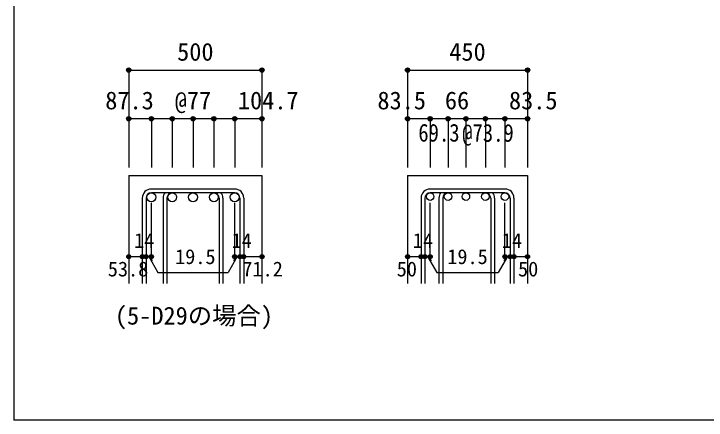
# Model space of a CAD drawing. Units: millimetres at full size, sheet at 1:30; details may follow other scales. Extents: x -5973 to 5954, y -4195 to 4201.
# Drawn here: x -5973 to -3414, y -4195 to -2692 of the extents above; entities that cross this region are included whole.
import ezdxf
from ezdxf.enums import TextEntityAlignment as Align

# ---------------------------------------------------------------- set-up
doc = ezdxf.new("R2010")
doc.units = ezdxf.units.MM
doc.header["$LTSCALE"] = 30
doc.header["$PDMODE"] = 32
doc.header["$PDSIZE"] = 15
for name, color, linetype in [('0-1_躯体線', 2, 'Continuous'), ('0-5_基礎梁筋', 7, 'Continuous'), ('0-6_スタラップ筋', 7, 'Continuous'), ('0-7_文字', 4, 'Continuous'), ('0-D_寸法', 4, 'Continuous'), ('F-0_枠', 6, 'Continuous')]:
    doc.layers.add(name, color=color, linetype=linetype)
doc.styles.add('ＭＳ ゴシック', font='')
doc.styles.get('ＭＳ ゴシック').set_extended_font_data('MS Gothic')

msp = doc.modelspace()

# ---------------------------------------------------------------- linework, layer by layer
at = {"layer": '0-1_躯体線'}
for p, q in [((-5548.03, -3289.89), (-5548.03, -3689.89)), ((-5548.03, -3289.89), (-5055.63, -3289.89)), ((-5055.63, -3289.89), (-5055.63, -3689.89)), ((-4517.5, -3289.89), (-4517.5, -3689.89)), ((-4517.5, -3289.89), (-4074.1, -3289.89)), ((-4074.1, -3289.89), (-4074.1, -3689.89))]:
    msp.add_line(p, q, dxfattribs=at)
at = {"layer": '0-5_基礎梁筋', "color": 3}
for centre, radius in [((-5464.53, -3370.39), 16.5), ((-5387.53, -3370.39), 16.5), ((-5310.53, -3370.39), 16.5), ((-5233.53, -3370.39), 16.5), ((-5156.53, -3370.39), 16.5), ((-4434, -3367.89), 14), ((-4368, -3367.89), 14), ((-4302, -3367.89), 14), ((-4229.8, -3367.89), 14), ((-4157.6, -3367.89), 14)]:
    msp.add_circle(centre, radius, dxfattribs=at)
at = {"layer": '0-6_スタラップ筋'}
for p, q in [((-5156.53, -3339.89), (-5464.53, -3339.89)), ((-4157.6, -3339.89), (-4434, -3339.89)), ((-5498.03, -3373.39), (-5498.03, -3689.89)), ((-5484.03, -3373.39), (-5484.03, -3689.89)), ((-5156.53, -3353.89), (-5464.53, -3353.89)), ((-5421.03, -3373.39), (-5421.03, -3689.89)), ((-5407.03, -3373.39), (-5407.03, -3689.89)), ((-5214.03, -3373.39), (-5214.03, -3689.89)), ((-5200.03, -3373.39), (-5200.03, -3689.89)), ((-5137.03, -3373.39), (-5137.03, -3689.89)), ((-5123.03, -3373.39), (-5123.03, -3689.89)), ((-4467.5, -3373.39), (-4467.5, -3689.89)), ((-4453.5, -3373.39), (-4453.5, -3689.89)), ((-4157.6, -3353.89), (-4434, -3353.89)), ((-4401.5, -3373.39), (-4401.5, -3689.89)), ((-4387.5, -3373.39), (-4387.5, -3689.89)), ((-4210.3, -3373.39), (-4210.3, -3689.89)), ((-4196.3, -3373.39), (-4196.3, -3689.89)), ((-4138.1, -3373.39), (-4138.1, -3689.89)), ((-4124.1, -3373.39), (-4124.1, -3689.89))]:
    msp.add_line(p, q, dxfattribs=at)
for centre, radius, start, end in [((-5464.53, -3373.39), 33.5, 90, 180), ((-5156.53, -3373.39), 33.5, 0, 90), ((-4434, -3373.39), 33.5, 90, 180), ((-4157.6, -3373.39), 33.5, 0, 90), ((-5464.53, -3373.39), 19.5, 90, 180), ((-5387.53, -3373.39), 33.5, 144.40235, 180), ((-5387.53, -3373.39), 19.5, 90, 180), ((-5233.53, -3373.39), 19.5, 0, 90), ((-5233.53, -3373.39), 33.5, 0, 35.59765), ((-5156.53, -3373.39), 19.5, 0, 90), ((-4434, -3373.39), 19.5, 90, 180), ((-4368, -3373.39), 33.5, 144.40235, 180), ((-4368, -3373.39), 19.5, 90, 180), ((-4229.8, -3373.39), 19.5, 0, 90), ((-4229.8, -3373.39), 33.5, 0, 35.59765), ((-4157.6, -3373.39), 19.5, 0, 90)]:
    msp.add_arc(centre, radius, start, end, dxfattribs=at)
at = {"layer": '0-D_寸法'}
for p, q in [((-5548.03, -2899.89), (-5548.03, -3079.89)), ((-5548.03, -2899.89), (-5055.63, -2899.89)), ((-5055.63, -2899.89), (-5055.63, -3079.89)), ((-4517.5, -2899.89), (-4517.5, -3079.89)), ((-4517.5, -2899.89), (-4074.1, -2899.89)), ((-4074.1, -2899.89), (-4074.1, -3079.89)), ((-5464.53, -3079.89), (-5548.03, -3079.89)), ((-5548.03, -3079.89), (-5548.03, -3259.89)), ((-5304.22, -3079.89), (-5464.53, -3079.89)), ((-5464.53, -3079.89), (-5464.53, -3259.89)), ((-5387.53, -3079.89), (-5387.53, -3259.89)), ((-5310.53, -3079.89), (-5310.53, -3259.89)), ((-5156.53, -3079.89), (-5304.22, -3079.89)), ((-5233.53, -3079.89), (-5233.53, -3259.89)), ((-5156.53, -3079.89), (-5156.53, -3259.89)), ((-5055.63, -3079.89), (-5156.53, -3079.89)), ((-5055.63, -3079.89), (-5055.63, -3259.89)), ((-4434, -3079.89), (-4517.5, -3079.89)), ((-4517.5, -3079.89), (-4517.5, -3259.89)), ((-4298.19, -3079.89), (-4434, -3079.89)), ((-4434, -3079.89), (-4434, -3259.89)), ((-4368, -3079.89), (-4368, -3259.89)), ((-4302, -3079.89), (-4302, -3259.89)), ((-4157.6, -3079.89), (-4298.19, -3079.89)), ((-4229.8, -3079.89), (-4229.8, -3259.89)), ((-4074.1, -3079.89), (-4157.6, -3079.89)), ((-4157.6, -3079.89), (-4157.6, -3259.89)), ((-4074.1, -3079.89), (-4074.1, -3259.89)), ((-5464.53, -3589.89), (-5464.53, -3390.56)), ((-5156.53, -3589.89), (-5156.53, -3390.56)), ((-4434, -3589.89), (-4434, -3390.56)), ((-4157.6, -3589.89), (-4157.6, -3390.56)), ((-5548.03, -3589.89), (-5498.03, -3589.89)), ((-5498.03, -3589.89), (-5464.53, -3589.89)), ((-5474.28, -3589.89), (-5460.14, -3604.04)), ((-5474.28, -3589.89), (-5440.05, -3649.17)), ((-5146.78, -3589.89), (-5181, -3649.17)), ((-5146.78, -3589.89), (-5160.92, -3604.04)), ((-5156.53, -3589.89), (-5055.63, -3589.89)), ((-5137.03, -3589.89), (-5123.03, -3589.89)), ((-4517.5, -3589.89), (-4467.5, -3589.89)), ((-4467.5, -3589.89), (-4434, -3589.89)), ((-4443.75, -3589.89), (-4429.61, -3604.04)), ((-4443.75, -3589.89), (-4409.52, -3649.17)), ((-4147.85, -3589.89), (-4182.08, -3649.17)), ((-4147.85, -3589.89), (-4162, -3604.04)), ((-4157.6, -3589.89), (-4074.1, -3589.89)), ((-4138.1, -3589.89), (-4124.1, -3589.89)), ((-5440.05, -3649.17), (-5181, -3649.17)), ((-4409.52, -3649.17), (-4182.08, -3649.17))]:
    msp.add_line(p, q, dxfattribs=at)
for points in [[(-5055.63, -2899.89), (-5055.63, -3079.89), (-5055.63, -3259.89)], [(-4074.1, -2899.89), (-4074.1, -3079.89), (-4074.1, -3259.89)]]:
    msp.add_lwpolyline(points, dxfattribs=at)
for centre, radius in [((-5548.03, -2899.89), 8), ((-5548.03, -2899.89), 7.2), ((-5548.03, -2899.89), 6.4), ((-5548.03, -2899.89), 5.6), ((-5548.03, -2899.89), 4.8), ((-5548.03, -2899.89), 4), ((-5548.03, -2899.89), 3.2), ((-5548.03, -2899.89), 2.4), ((-5548.03, -2899.89), 1.6), ((-5548.03, -2899.89), 0.8), ((-5055.63, -2899.89), 8), ((-5055.63, -2899.89), 7.2), ((-5055.63, -2899.89), 6.4), ((-5055.63, -2899.89), 5.6), ((-5055.63, -2899.89), 4.8), ((-5055.63, -2899.89), 4), ((-5055.63, -2899.89), 3.2), ((-5055.63, -2899.89), 2.4), ((-5055.63, -2899.89), 1.6), ((-5055.63, -2899.89), 0.8), ((-4517.5, -2899.89), 8), ((-4517.5, -2899.89), 7.2), ((-4517.5, -2899.89), 6.4), ((-4517.5, -2899.89), 5.6), ((-4517.5, -2899.89), 4.8), ((-4517.5, -2899.89), 4), ((-4517.5, -2899.89), 3.2), ((-4517.5, -2899.89), 2.4), ((-4517.5, -2899.89), 1.6), ((-4517.5, -2899.89), 0.8), ((-4074.1, -2899.89), 8), ((-4074.1, -2899.89), 7.2), ((-4074.1, -2899.89), 6.4), ((-4074.1, -2899.89), 5.6), ((-4074.1, -2899.89), 4.8), ((-4074.1, -2899.89), 4), ((-4074.1, -2899.89), 3.2), ((-4074.1, -2899.89), 2.4), ((-4074.1, -2899.89), 1.6), ((-4074.1, -2899.89), 0.8), ((-5548.03, -3079.89), 8), ((-5548.03, -3079.89), 7.2), ((-5548.03, -3079.89), 6.4), ((-5548.03, -3079.89), 5.6), ((-5548.03, -3079.89), 4.8), ((-5548.03, -3079.89), 4), ((-5548.03, -3079.89), 3.2), ((-5548.03, -3079.89), 2.4), ((-5548.03, -3079.89), 1.6), ((-5548.03, -3079.89), 0.8), ((-5464.53, -3079.89), 8), ((-5464.53, -3079.89), 7.2), ((-5464.53, -3079.89), 6.4), ((-5464.53, -3079.89), 5.6), ((-5464.53, -3079.89), 4.8), ((-5464.53, -3079.89), 4), ((-5464.53, -3079.89), 3.2), ((-5464.53, -3079.89), 2.4), ((-5464.53, -3079.89), 1.6), ((-5464.53, -3079.89), 0.8), ((-5387.53, -3079.89), 8), ((-5387.53, -3079.89), 7.2), ((-5387.53, -3079.89), 6.4), ((-5387.53, -3079.89), 5.6), ((-5387.53, -3079.89), 4.8), ((-5387.53, -3079.89), 4), ((-5387.53, -3079.89), 3.2), ((-5387.53, -3079.89), 2.4), ((-5387.53, -3079.89), 1.6), ((-5387.53, -3079.89), 0.8), ((-5310.53, -3079.89), 8), ((-5310.53, -3079.89), 7.2), ((-5310.53, -3079.89), 6.4), ((-5310.53, -3079.89), 5.6), ((-5310.53, -3079.89), 4.8), ((-5310.53, -3079.89), 4), ((-5310.53, -3079.89), 3.2), ((-5310.53, -3079.89), 2.4), ((-5310.53, -3079.89), 1.6), ((-5310.53, -3079.89), 0.8), ((-5233.53, -3079.89), 8), ((-5233.53, -3079.89), 7.2), ((-5233.53, -3079.89), 6.4), ((-5233.53, -3079.89), 5.6), ((-5233.53, -3079.89), 4.8), ((-5233.53, -3079.89), 4), ((-5233.53, -3079.89), 3.2), ((-5233.53, -3079.89), 2.4), ((-5233.53, -3079.89), 1.6), ((-5233.53, -3079.89), 0.8), ((-5156.53, -3079.89), 8), ((-5156.53, -3079.89), 7.2), ((-5156.53, -3079.89), 6.4), ((-5156.53, -3079.89), 5.6), ((-5156.53, -3079.89), 4.8), ((-5156.53, -3079.89), 4), ((-5156.53, -3079.89), 3.2), ((-5156.53, -3079.89), 2.4), ((-5156.53, -3079.89), 1.6), ((-5156.53, -3079.89), 0.8), ((-5055.63, -3079.89), 8), ((-5055.63, -3079.89), 7.2), ((-5055.63, -3079.89), 6.4), ((-5055.63, -3079.89), 5.6), ((-5055.63, -3079.89), 4.8), ((-5055.63, -3079.89), 4), ((-5055.63, -3079.89), 3.2), ((-5055.63, -3079.89), 2.4), ((-5055.63, -3079.89), 1.6), ((-5055.63, -3079.89), 0.8), ((-4517.5, -3079.89), 8), ((-4517.5, -3079.89), 7.2), ((-4517.5, -3079.89), 6.4), ((-4517.5, -3079.89), 5.6), ((-4517.5, -3079.89), 4.8), ((-4517.5, -3079.89), 4), ((-4517.5, -3079.89), 3.2), ((-4517.5, -3079.89), 2.4), ((-4517.5, -3079.89), 1.6), ((-4517.5, -3079.89), 0.8), ((-4434, -3079.89), 8), ((-4434, -3079.89), 7.2), ((-4434, -3079.89), 6.4), ((-4434, -3079.89), 5.6), ((-4434, -3079.89), 4.8), ((-4434, -3079.89), 4), ((-4434, -3079.89), 3.2), ((-4434, -3079.89), 2.4), ((-4434, -3079.89), 1.6), ((-4434, -3079.89), 0.8), ((-4368, -3079.89), 8), ((-4368, -3079.89), 7.2), ((-4368, -3079.89), 6.4), ((-4368, -3079.89), 5.6), ((-4368, -3079.89), 4.8), ((-4368, -3079.89), 4), ((-4368, -3079.89), 3.2), ((-4368, -3079.89), 2.4), ((-4368, -3079.89), 1.6), ((-4368, -3079.89), 0.8), ((-4302, -3079.89), 8), ((-4302, -3079.89), 7.2), ((-4302, -3079.89), 6.4), ((-4302, -3079.89), 5.6), ((-4302, -3079.89), 4.8), ((-4302, -3079.89), 4), ((-4302, -3079.89), 3.2), ((-4302, -3079.89), 2.4), ((-4302, -3079.89), 1.6), ((-4302, -3079.89), 0.8), ((-4229.8, -3079.89), 8), ((-4229.8, -3079.89), 7.2), ((-4229.8, -3079.89), 6.4), ((-4229.8, -3079.89), 5.6), ((-4229.8, -3079.89), 4.8), ((-4229.8, -3079.89), 4), ((-4229.8, -3079.89), 3.2), ((-4229.8, -3079.89), 2.4), ((-4229.8, -3079.89), 1.6), ((-4229.8, -3079.89), 0.8), ((-4157.6, -3079.89), 8), ((-4157.6, -3079.89), 7.2), ((-4157.6, -3079.89), 6.4), ((-4157.6, -3079.89), 5.6), ((-4157.6, -3079.89), 4.8), ((-4157.6, -3079.89), 4), ((-4157.6, -3079.89), 3.2), ((-4157.6, -3079.89), 2.4), ((-4157.6, -3079.89), 1.6), ((-4157.6, -3079.89), 0.8), ((-4074.1, -3079.89), 8), ((-4074.1, -3079.89), 7.2), ((-4074.1, -3079.89), 6.4), ((-4074.1, -3079.89), 5.6), ((-4074.1, -3079.89), 4.8), ((-4074.1, -3079.89), 4), ((-4074.1, -3079.89), 3.2), ((-4074.1, -3079.89), 2.4), ((-4074.1, -3079.89), 1.6), ((-4074.1, -3079.89), 0.8), ((-5548.03, -3589.89), 4), ((-5548.03, -3589.89), 3.6), ((-5548.03, -3589.89), 3.2), ((-5548.03, -3589.89), 2.8), ((-5548.03, -3589.89), 2.4), ((-5548.03, -3589.89), 2), ((-5548.03, -3589.89), 1.6), ((-5548.03, -3589.89), 1.2), ((-5548.03, -3589.89), 0.8), ((-5548.03, -3589.89), 0.4), ((-5498.03, -3589.89), 4), ((-5498.03, -3589.89), 3.6), ((-5498.03, -3589.89), 3.2), ((-5498.03, -3589.89), 2.8), ((-5498.03, -3589.89), 2.4), ((-5498.03, -3589.89), 2), ((-5498.03, -3589.89), 1.6), ((-5498.03, -3589.89), 1.2), ((-5498.03, -3589.89), 0.8), ((-5498.03, -3589.89), 0.4), ((-5484.03, -3589.89), 4), ((-5484.03, -3589.89), 3.6), ((-5484.03, -3589.89), 3.2), ((-5484.03, -3589.89), 2.8), ((-5484.03, -3589.89), 2.4), ((-5484.03, -3589.89), 2), ((-5484.03, -3589.89), 1.6), ((-5484.03, -3589.89), 1.2), ((-5484.03, -3589.89), 0.8), ((-5484.03, -3589.89), 0.4), ((-5464.53, -3589.89), 4), ((-5464.53, -3589.89), 3.6), ((-5464.53, -3589.89), 3.2), ((-5464.53, -3589.89), 2.8), ((-5464.53, -3589.89), 2.4), ((-5464.53, -3589.89), 2), ((-5464.53, -3589.89), 1.6), ((-5464.53, -3589.89), 1.2), ((-5464.53, -3589.89), 0.8), ((-5464.53, -3589.89), 0.4), ((-5156.53, -3589.89), 4), ((-5156.53, -3589.89), 3.6), ((-5156.53, -3589.89), 3.2), ((-5156.53, -3589.89), 2.8), ((-5156.53, -3589.89), 2.4), ((-5156.53, -3589.89), 2), ((-5156.53, -3589.89), 1.6), ((-5156.53, -3589.89), 1.2), ((-5156.53, -3589.89), 0.8), ((-5156.53, -3589.89), 0.4), ((-5137.03, -3589.89), 4), ((-5137.03, -3589.89), 3.6), ((-5137.03, -3589.89), 3.2), ((-5137.03, -3589.89), 2.8), ((-5137.03, -3589.89), 2.4), ((-5137.03, -3589.89), 2), ((-5137.03, -3589.89), 1.6), ((-5137.03, -3589.89), 1.2), ((-5137.03, -3589.89), 0.8), ((-5137.03, -3589.89), 0.4), ((-5123.03, -3589.89), 4), ((-5123.03, -3589.89), 3.6), ((-5123.03, -3589.89), 3.2), ((-5123.03, -3589.89), 2.8), ((-5123.03, -3589.89), 2.4), ((-5123.03, -3589.89), 2), ((-5123.03, -3589.89), 1.6), ((-5123.03, -3589.89), 1.2), ((-5123.03, -3589.89), 0.8), ((-5123.03, -3589.89), 0.4), ((-5055.63, -3589.89), 4), ((-5055.63, -3589.89), 3.6), ((-5055.63, -3589.89), 3.2), ((-5055.63, -3589.89), 2.8), ((-5055.63, -3589.89), 2.4), ((-5055.63, -3589.89), 2), ((-5055.63, -3589.89), 1.6), ((-5055.63, -3589.89), 1.2), ((-5055.63, -3589.89), 0.8), ((-5055.63, -3589.89), 0.4), ((-4517.5, -3589.89), 4), ((-4517.5, -3589.89), 3.6), ((-4517.5, -3589.89), 3.2), ((-4517.5, -3589.89), 2.8), ((-4517.5, -3589.89), 2.4), ((-4517.5, -3589.89), 2), ((-4517.5, -3589.89), 1.6), ((-4517.5, -3589.89), 1.2), ((-4517.5, -3589.89), 0.8), ((-4517.5, -3589.89), 0.4), ((-4467.5, -3589.89), 4), ((-4467.5, -3589.89), 3.6), ((-4467.5, -3589.89), 3.2), ((-4467.5, -3589.89), 2.8), ((-4467.5, -3589.89), 2.4), ((-4467.5, -3589.89), 2), ((-4467.5, -3589.89), 1.6), ((-4467.5, -3589.89), 1.2), ((-4467.5, -3589.89), 0.8), ((-4467.5, -3589.89), 0.4), ((-4453.5, -3589.89), 4), ((-4453.5, -3589.89), 3.6), ((-4453.5, -3589.89), 3.2), ((-4453.5, -3589.89), 2.8), ((-4453.5, -3589.89), 2.4), ((-4453.5, -3589.89), 2), ((-4453.5, -3589.89), 1.6), ((-4453.5, -3589.89), 1.2), ((-4453.5, -3589.89), 0.8), ((-4453.5, -3589.89), 0.4), ((-4434, -3589.89), 4), ((-4434, -3589.89), 3.6), ((-4434, -3589.89), 3.2), ((-4434, -3589.89), 2.8), ((-4434, -3589.89), 2.4), ((-4434, -3589.89), 2), ((-4434, -3589.89), 1.6), ((-4434, -3589.89), 1.2), ((-4434, -3589.89), 0.8), ((-4434, -3589.89), 0.4), ((-4157.6, -3589.89), 4), ((-4157.6, -3589.89), 3.6), ((-4157.6, -3589.89), 3.2), ((-4157.6, -3589.89), 2.8), ((-4157.6, -3589.89), 2.4), ((-4157.6, -3589.89), 2), ((-4157.6, -3589.89), 1.6), ((-4157.6, -3589.89), 1.2), ((-4157.6, -3589.89), 0.8), ((-4157.6, -3589.89), 0.4), ((-4138.1, -3589.89), 4), ((-4138.1, -3589.89), 3.6), ((-4138.1, -3589.89), 3.2), ((-4138.1, -3589.89), 2.8), ((-4138.1, -3589.89), 2.4), ((-4138.1, -3589.89), 2), ((-4138.1, -3589.89), 1.6), ((-4138.1, -3589.89), 1.2), ((-4138.1, -3589.89), 0.8), ((-4138.1, -3589.89), 0.4), ((-4124.1, -3589.89), 4), ((-4124.1, -3589.89), 3.6), ((-4124.1, -3589.89), 3.2), ((-4124.1, -3589.89), 2.8), ((-4124.1, -3589.89), 2.4), ((-4124.1, -3589.89), 2), ((-4124.1, -3589.89), 1.6), ((-4124.1, -3589.89), 1.2), ((-4124.1, -3589.89), 0.8), ((-4124.1, -3589.89), 0.4), ((-4074.1, -3589.89), 4), ((-4074.1, -3589.89), 3.6), ((-4074.1, -3589.89), 3.2), ((-4074.1, -3589.89), 2.8), ((-4074.1, -3589.89), 2.4), ((-4074.1, -3589.89), 2), ((-4074.1, -3589.89), 1.6), ((-4074.1, -3589.89), 1.2), ((-4074.1, -3589.89), 0.8), ((-4074.1, -3589.89), 0.4)]:
    msp.add_circle(centre, radius, dxfattribs=at)
at = {"layer": '0-D_寸法', "color": 7}
for p in [(-5548.03, -2899.89), (-5055.63, -2899.89), (-4517.5, -2899.89), (-4074.1, -2899.89), (-5548.03, -3079.89), (-5464.53, -3079.89), (-5387.53, -3079.89), (-5310.53, -3079.89), (-5233.53, -3079.89), (-5156.53, -3079.89), (-5055.63, -3079.89), (-4517.5, -3079.89), (-4434, -3079.89), (-4368, -3079.89), (-4302, -3079.89), (-4229.8, -3079.89), (-4157.6, -3079.89), (-4074.1, -3079.89), (-5548.03, -3589.89), (-5498.03, -3589.89), (-5484.03, -3589.89), (-5464.53, -3589.89), (-5156.53, -3589.89), (-5137.03, -3589.89), (-5123.03, -3589.89), (-5055.63, -3589.89), (-4517.5, -3589.89), (-4467.5, -3589.89), (-4453.5, -3589.89), (-4434, -3589.89), (-4157.6, -3589.89), (-4138.1, -3589.89), (-4124.1, -3589.89), (-4074.1, -3589.89)]:
    msp.add_point(p, dxfattribs=at)
at = {"layer": 'F-0_枠'}
for p in [(-5972.88, 4201.15), (5954.1, -4195.24)]:
    msp.add_line(p, (-5972.88, -4195.24), dxfattribs=at)

# ---------------------------------------------------------------- texts
at = {"layer": '0-7_文字', "color": 7, "style": 'ＭＳ ゴシック'}
msp.add_text('(5-D29の場合)', height=65.98, dxfattribs=at).set_placement((-5599.22, -3861.31), align=Align.BOTTOM_LEFT)
at = {"layer": '0-D_寸法', "style": 'ＭＳ ゴシック'}
for s, height, p in [('500', 65.98, (-5369.33, -2884.89)), ('450', 65.98, (-4363.3, -2884.89)), ('87.3', 65.98, (-5635.03, -3064.89)), ('@77', 65.98, (-5378.03, -3064.89)), ('104.7', 65.98, (-5144.63, -3064.89)), ('83.5', 65.98, (-4629, -3064.89)), ('66', 65.98, (-4379.54, -3064.87)), ('83.5', 65.98, (-4142.6, -3064.89)), ('14', 54.99, (-5528.56, -3574.44)), ('14', 54.99, (-5167.98, -3574.44)), ('14', 54.99, (-4498.03, -3574.44)), ('14', 54.99, (-4169.06, -3574.44)), ('19.5', 54.99, (-5376.83, -3634.17)), ('19.5', 54.99, (-4370.8, -3634.17)), ('53.8', 54.99, (-5625.53, -3679.89)), ('71.2', 54.99, (-5128.13, -3679.89)), ('50', 54.99, (-4557.5, -3679.89)), ('50', 54.99, (-4109.1, -3679.89))]:
    msp.add_text(s, height=height, dxfattribs=at).set_placement(p, align=Align.BOTTOM_LEFT)
at = {"layer": '0-D_寸法', "style": 'ＭＳ ゴシック', "width": 0.85}
for s, p in [('69.3', (-4477.72, -3184.25)), ('@73.9', (-4315.55, -3184.89))]:
    msp.add_text(s, height=65.98, dxfattribs=at).set_placement(p, align=Align.BOTTOM_LEFT)

doc.saveas('drawing.dxf')
